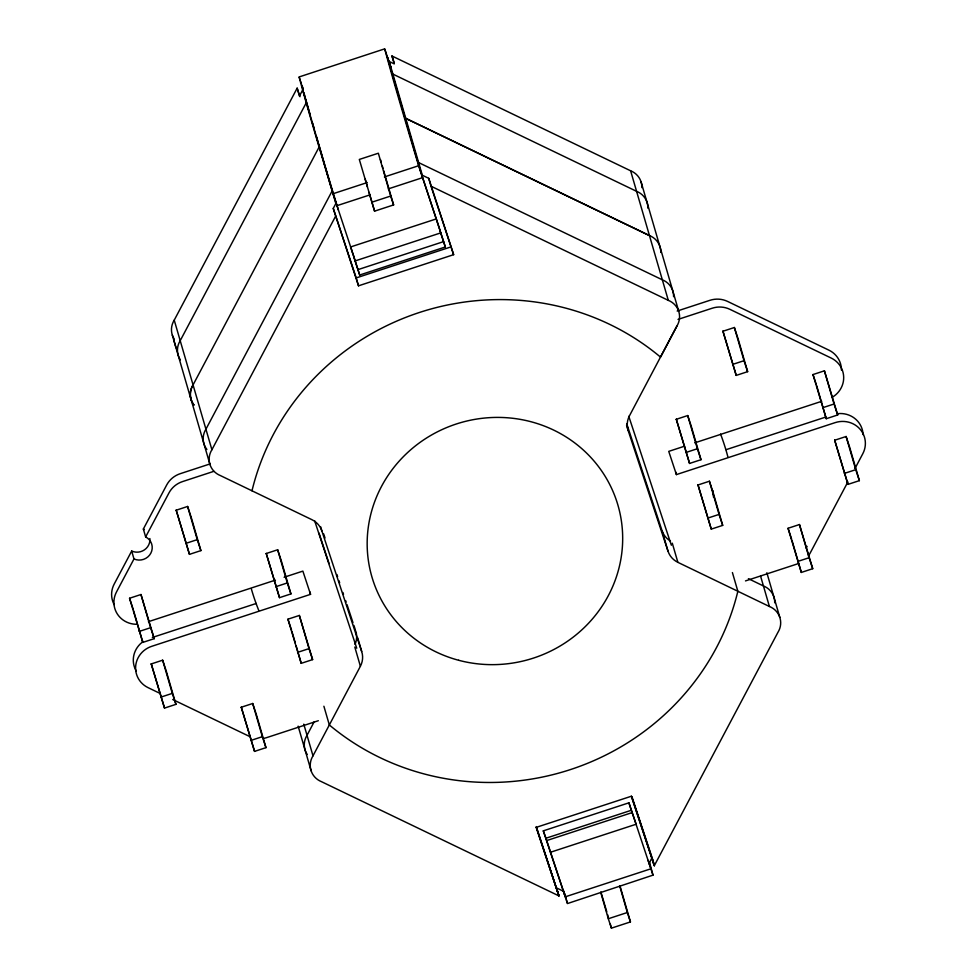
<?xml version="1.0" encoding="UTF-8"?>
<svg xmlns="http://www.w3.org/2000/svg" width="977" height="977" viewBox="0 0 977 977"><rect width="100%" height="100%" fill="white"/><g stroke="black" fill="none" stroke-linecap="round" stroke-linejoin="round"><path stroke-width="1.47" d="M668.268 300.342A18.722 18.001 -16.2 0 1 676.817 326.196L629.457 415.811A20.016 19.259 -16.2 0 0 628.162 430.564L668.024 551.236A20.016 19.259 -16.2 0 0 677.867 562.337L769.4 606.485A18.722 18.001 -16.2 0 1 777.936 632.339L654.285 865.72L631.337 796.243L536.202 827.372L558.82 895.824L556.524 887.922L562.947 891.012M174.394 339.349A18.722 18.001 -16.2 0 1 174.211 320.187L297.155 88.162L299.976 96.711M306.448 102.414L180.208 340.692A18.722 18.001 -16.2 0 0 180.379 359.854M193.08 384.926A18.722 18.001 -16.2 0 0 194.057 405.174A18.722 18.001 -16.2 0 1 193.031 384.975L319.332 146.648L335.856 203.534L333.255 208.431L358.51 285.821L453.633 254.679L428.732 178.327L422.308 175.237L389.225 61.478L394.244 63.884L391.948 55.982L630.617 170.792A18.722 18.001 -16.2 0 1 641.889 187.645M149.884 538.547A12.713 12.225 -16.2 0 1 131.687 551.04L114.199 584.063A23.24 22.361 -16.2 0 0 114.211 604.714M137.366 624.279A23.24 22.361 -16.2 0 1 116.495 591.964L133.983 558.942A12.713 12.225 -16.2 0 0 150.812 553.226A12.713 12.225 -16.2 0 0 145.646 536.935L143.35 529.033L166.676 485.007A23.24 22.361 -16.2 0 1 180.244 473.686L210.153 463.892M145.646 536.935L168.972 492.909A23.24 22.361 -16.2 0 1 182.54 481.588L213.865 471.329M332.18 190.894L205.927 429.196A18.722 18.001 -16.2 0 0 206.892 449.444M536.263 826.603L558.978 895.909L321.531 781.698A18.722 18.001 -16.2 0 1 312.994 755.844L360.391 666.253A20.016 19.259 -16.2 0 0 361.685 651.5L321.824 530.816A20.016 19.259 -16.2 0 0 311.981 519.715L220.436 475.591A18.722 18.001 -16.2 0 1 211.899 449.738L335.551 216.332M314.093 721.93L307.022 735.302A18.722 18.001 -16.2 0 0 307.205 754.452M676.853 326.22L660.513 357.106A250.259 240.684 -16.2 0 0 251.993 490.784M847.902 481.856L810.312 552.799A23.24 22.361 -16.2 0 1 808.394 555.828M854.997 468.471L862.789 453.743A23.24 22.361 -16.2 0 0 859.943 429.05A23.24 22.361 -16.2 0 0 835.201 422.614L676.414 474.59L668.744 451.374L684.621 446.171M649.4 862.715L652.074 857.659L632.034 796.963M391.288 68.585L384.706 48.85L299.109 76.951L300.33 80.432M367.279 182.54L333.035 193.739L351.61 249.831M384.401 176.935L418.644 165.724L436.707 220.252M336.87 205.707L369.697 194.973M388.248 188.903L422.491 177.692M371.639 202.276L390.666 196.047L378.343 153.23L359.316 159.446L374.582 211.154L393.609 204.926L383.619 170.633M436.182 218.946L350.56 246.961L351.085 248.268M355.127 260.92L440.749 232.892L445.317 246.986L359.695 275.013L354.443 258.758M357.887 269.664L443.509 241.649M358.51 285.821L356.214 277.92L451.35 246.778M677.171 311.04L709.913 300.318A23.24 22.361 -16.2 0 1 727.584 301.429L828.887 350.145A23.24 22.361 -16.2 0 1 841.405 370.063M678.038 319.406L712.209 308.219A23.24 22.361 -16.2 0 1 729.88 309.318L831.183 358.046A23.24 22.361 -16.2 0 1 843.688 377.134A23.24 22.361 -16.2 0 1 832.196 397.297M176.202 510.202L187.621 506.465L191.248 517.431L200.883 550.613L189.465 554.35L176.202 510.202L189.465 554.35M722.956 331.24L734.374 327.503L738.001 338.482L747.637 371.663L736.218 375.4L722.956 331.24L736.218 375.4M185.838 543.383L197.256 539.646L187.621 506.465M732.603 364.421L744.01 360.696L734.374 327.503M129.55 598.254L140.969 594.517L154.232 638.665L142.813 642.402L129.55 598.254L133.177 609.221M266.245 553.507L277.663 549.77L281.278 560.737L290.926 593.931L279.507 597.655L266.245 553.507L279.507 597.655M676.304 419.292L687.723 415.555L691.35 426.522L700.985 459.715L689.567 463.44L676.304 419.292L689.567 463.44M812.998 374.557L824.417 370.82L837.68 414.969L826.261 418.706L812.998 374.557L816.174 384.156M148.419 621.677L275.441 580.106M284.099 577.26L302.87 571.118L310.539 594.346L151.753 646.31A23.24 22.361 -16.2 0 0 135.669 666.094A23.24 22.361 -16.2 0 0 148.101 687.661L160.423 693.597M694.732 442.862L821.755 401.291M139.198 631.435L150.605 627.698L140.969 594.517M275.88 586.688L287.299 582.951L277.663 549.77M685.952 452.473L697.358 448.736L687.723 415.555M822.634 407.739L834.053 404.002L824.417 370.82M152.351 637.468L256.279 603.456M726.094 449.676L825.687 417.081M151.252 663.933L162.658 660.196L166.285 671.162L175.933 704.344L164.515 708.081L151.252 663.933L164.515 708.081M287.934 619.186L299.353 615.449L312.616 659.609L301.209 663.334L287.934 619.186L291.561 630.153M698.005 484.971L709.412 481.234L713.039 492.2L722.687 525.382L711.268 529.119L698.005 484.971L711.268 529.119M834.688 440.236L846.106 436.499L849.734 447.466L859.369 480.647L847.963 484.384L834.688 440.236L847.963 484.384M160.887 697.114L172.306 693.377L162.658 660.196M297.582 652.367L309.001 648.63L299.353 615.449M707.641 518.152L719.06 514.415L709.412 481.234M844.336 473.418L855.754 469.681L846.106 436.499M241.282 707.238L252.701 703.501L256.328 714.468L265.964 747.649L254.557 751.386L241.282 707.238L254.557 751.386M788.048 528.276L799.455 524.539L812.717 568.699L801.311 572.437L788.048 528.276L791.663 539.255M250.93 740.419L262.349 736.682L252.701 703.501M797.684 561.457L809.103 557.72L799.455 524.539M318.331 720.721L267.075 737.488A23.24 22.361 -16.2 0 1 263.534 738.368M745.488 580.912L796.743 564.132A23.24 22.361 -16.2 0 0 798.453 563.497M652.99 875.148L567.478 903.554L543.297 830.853L628.919 802.825L652.99 875.148A1966.738 18.807 71.9 0 0 649.339 861.677M545.728 838.303L631.337 810.275L634.916 820.533M546.607 840.599L632.229 812.571M550.503 852.249L636.125 824.234L635.233 821.498M565.17 896.849L650.792 868.834M619.907 885.65L630.446 921.922L611.419 928.15L608.317 918.746L627.344 912.518L619.98 886.896M392.901 74.118L636.589 191.333A18.722 18.001 -16.2 0 1 647.885 208.199M649.424 235.567L405.748 118.364L649.485 235.579A18.722 18.001 -16.2 0 1 660.782 252.445M418.632 162.597L662.308 279.801A18.722 18.001 -16.2 0 1 673.593 296.666M428.732 178.327L431.028 186.228L668.305 300.354L630.605 170.78M172.746 699.52L249.404 736.389M748.406 578.689L763.428 585.944A18.722 18.001 -16.2 0 1 774.724 602.809M564.755 895.115L545.789 837.753M543.297 830.853L545.593 837.167M302.394 86.953L301.832 85.39L303.163 90.177M345.675 600.672L346.139 602.015M302.821 88.211L303.322 89.713M342.915 592.502L343.513 594.297M389.212 62.491L387.454 57.374L420.33 170.621L436.475 219.581M436.414 219.617L436.951 220.997M436.658 220.362L437.513 222.683M300.598 81.201L301.404 83.656M351.036 248.378L352.208 251.639M436.927 221.168L437.83 223.623M338.97 580.717L339.654 582.768M834.053 404.002L837.68 414.969M855.754 469.681L859.369 480.647M744.01 360.696L747.637 371.663M809.103 557.72L812.717 568.699M697.358 448.736L700.985 459.715M719.06 514.415L722.687 525.382M628.773 416.312L671.358 545.251M626.758 423.859L662.052 530.694L668.024 551.236M391.948 55.982L394.329 63.224M431.028 186.228L453.633 254.679M631.46 796.194L654.37 865.561L652.221 858.16M437.537 222.988L438.478 225.602M648.069 860.322L650.389 867.1L649.046 862.312M380.444 159.569L381.286 162.109M390.666 196.047L393.609 204.926M351.598 250.075L352.526 252.616M333.255 208.431L356.214 277.92M536.324 827.336L558.978 895.909M323.631 533.821L325.011 537.973M347.03 604.641L352.978 622.642M353.894 625.414L355.262 629.567M336.943 574.574L337.615 576.613M319.027 533.124L329.078 563.546M314.631 520.741L356.739 648.227M287.299 582.951L290.926 593.931M309.001 648.63L312.616 659.609M197.256 539.646L200.883 550.613M262.349 736.682L265.964 747.649M150.605 627.698L154.232 638.665M172.306 693.377L175.933 704.344M389.762 64.14L391.154 68.378M437.855 223.953L438.807 226.615M627.344 912.518L630.446 921.922M301.881 85.097L303.297 89.408M338.372 210.006L325.072 166.029M352.233 251.981L353.527 255.656M438.514 225.98L439.784 229.595M352.563 252.982L353.845 256.658M628.919 802.825L631.337 810.275M438.844 226.994L440.358 231.366M353.552 256.011L354.456 258.539M353.869 256.975L359.695 275.013M439.784 229.876L445.317 246.986M440.309 231.525L440.835 232.892M374.582 211.154L371.065 199.296M600.879 891.879L606.778 911.81M600.953 893.125L608.317 918.746M370.173 196.279L370.759 198.27M323.216 159.703L324.706 164.759M369.025 192.371L369.88 195.278M322.85 158.433L318.551 143.753M816.625 385.524L826.261 418.706M792.091 540.696L801.311 572.437M766.86 572.766L779.817 617.403M760.619 576.247L769.4 606.485M641.022 181.698L678.734 311.272M732.408 572.559L737.855 591.268A250.259 240.684 -16.2 0 1 329.334 724.958L323.888 706.237M675.657 471.952L676.414 474.59M672.286 543.163L677.867 562.337M626.562 425.08L628.162 430.564M651.989 857.818L654.285 865.72M316.487 136.658L318.136 142.337M318.881 145.194L302.772 89.774L299.45 96.064L297.155 88.162M357.704 637.798L361.685 651.5M320.627 526.713L321.824 530.816M354.81 647.079L360.391 666.253M309.77 591.708L310.539 594.346M291.976 631.594L295.335 643.147M296.178 646.029L301.209 663.334M303.786 724.165L312.994 755.844M298.144 726.155L311.113 770.78M174.236 320.151L211.899 449.738M173.845 340.228L176.08 347.934M191.199 399.874L210.018 464.661M172.331 335.135L191.162 399.911M131.687 551.04L133.983 558.942M133.593 610.662L142.813 642.402M607.584 914.606L608.341 917.244M312.518 122.968L314.093 128.378M367.425 186.839L365.251 179.218M310.259 115.078L305.593 98.775M303.908 92.803L305.251 97.553M563.424 890.328L564.767 895.127M610.332 924.242L611.419 928.15M382.386 166.188L382.984 168.362M136.169 670.881A23.24 22.361 -16.2 0 1 143.35 641.425M143.35 529.033A12.713 12.225 -16.2 0 1 144.315 529.583M354.92 642.023A23.24 22.361 -16.2 0 1 355.274 643.745M713.015 490.82A227.238 218.543 -16.2 0 1 713.503 497.244M720.574 434.069A247.254 237.79 -16.2 0 1 727.841 456.735M258.697 610.295A247.254 237.79 -16.2 0 1 251.407 589.107M837.912 413.65A23.24 22.361 -16.2 0 1 863.082 434.643M807.112 546.448A23.24 22.361 -16.2 0 1 806.098 547.926M355.726 630.959A20.016 19.259 -16.2 0 1 355.078 644.319M670.527 541.075A20.016 19.259 -16.2 0 1 662.052 530.694M564.804 893.662A1966.738 18.807 71.9 0 1 566.159 898.62M566.477 899.805A1966.738 18.807 71.9 0 1 567.381 903.212M333.01 193.702A1966.738 18.807 71.9 0 1 299.194 77.293M418.632 165.675A1966.738 18.807 71.9 0 1 384.816 49.277M458.677 660.281A128.134 123.236 -16.2 0 0 619.137 509.615A128.134 123.236 -16.2 0 0 406.945 453.181A128.134 123.236 -16.2 0 0 458.677 660.281"/></g></svg>
